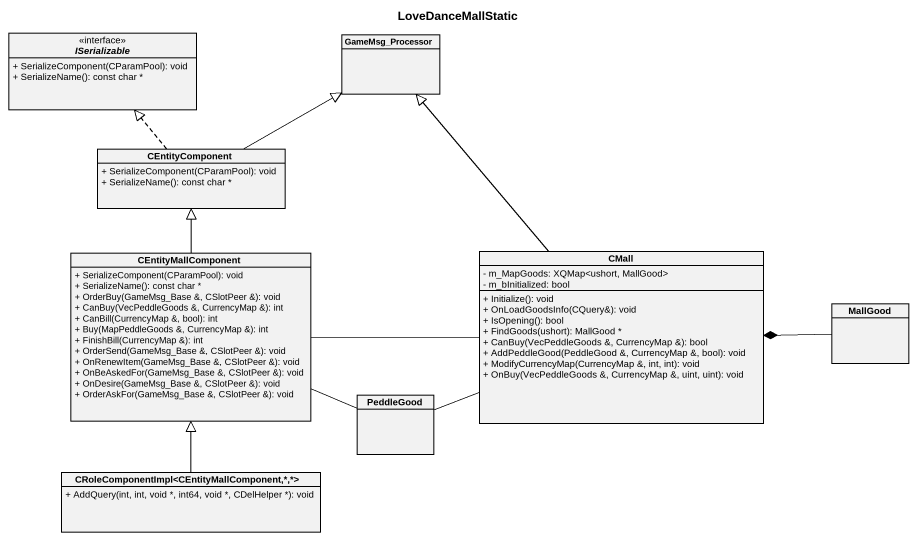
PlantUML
@startuml
title LoveDanceMallStatic
hide circle
hide empty members
skinparam classAttributeIconSize 0
interface ISerializable <<interface>> {
  + SerializeComponent(CParamPool): void
  + SerializeName(): const char *
}
class GameMsg_Processor
class CEntityComponent {
  + SerializeComponent(CParamPool): void
  + SerializeName(): const char *
}
class CEntityMallComponent {
  + SerializeComponent(CParamPool): void
  + SerializeName(): const char *
  + OrderBuy(GameMsg_Base &, CSlotPeer &): void
  + CanBuy(VecPeddleGoods &, CurrencyMap &): int
  + CanBill(CurrencyMap &, bool): int
  + Buy(MapPeddleGoods &, CurrencyMap &): int
  + FinishBill(CurrencyMap &): int
  + OrderSend(GameMsg_Base &, CSlotPeer &): void
  + OnRenewItem(GameMsg_Base &, CSlotPeer &): void
  + OnBeAskedFor(GameMsg_Base &, CSlotPeer &): void
  + OnDesire(GameMsg_Base &, CSlotPeer &): void
  + OrderAskFor(GameMsg_Base &, CSlotPeer &): void
}
class CMall {
  - m_MapGoods: XQMap<ushort, MallGood>
  - m_bInitialized: bool
  + Initialize(): void
  + OnLoadGoodsInfo(CQuery&): void
  + IsOpening(): bool
  + FindGoods(ushort): MallGood *
  + CanBuy(VecPeddleGoods &, CurrencyMap &): bool
  + AddPeddleGood(PeddleGood &, CurrencyMap &, bool): void
  + ModifyCurrencyMap(CurrencyMap &, int, int): void
  + OnBuy(VecPeddleGoods &, CurrencyMap &, uint, uint): void
}
class MallGood
class PeddleGood
class "CRoleComponentImpl<CEntityMallComponent,*,*>" as CRoleComponentImpl {
  + AddQuery(int, int, void *, int64, void *, CDelHelper *): void
}
CEntityComponent .up.|> ISerializable
CEntityComponent -right-|> GameMsg_Processor
CEntityMallComponent -up-|> CEntityComponent
CEntityMallComponent -right- CMall
CMall -up-|> GameMsg_Processor
MallGood -left-* CMall
PeddleGood -left- CEntityMallComponent
PeddleGood -right- CMall
CRoleComponentImpl -up-|> CEntityMallComponent
@enduml
